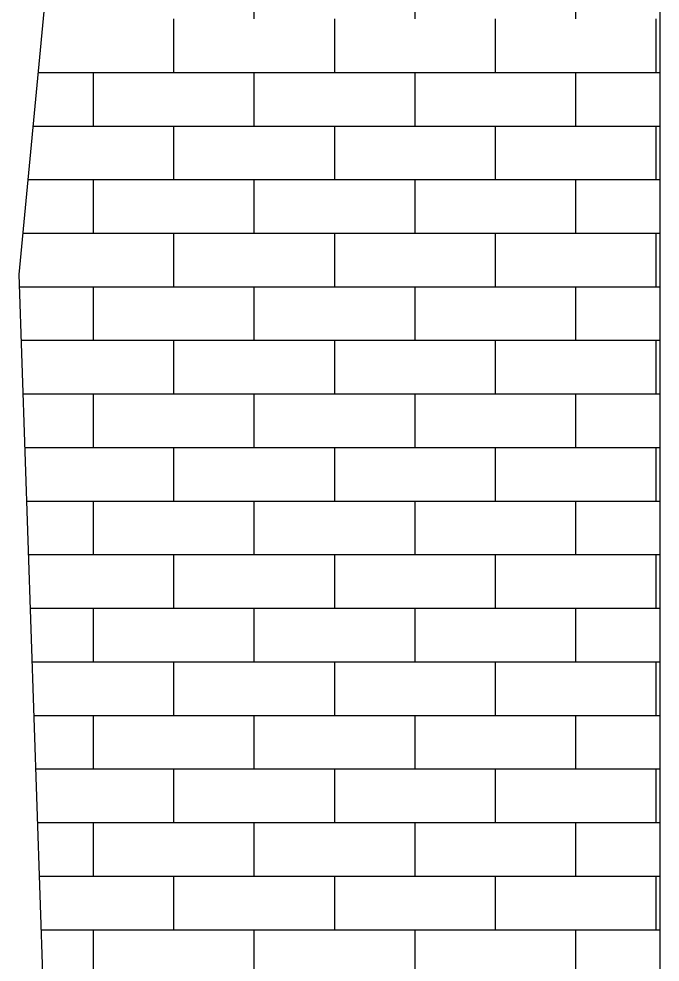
# Model space of a CAD drawing. Extents: x 0 to 0.08, y 0 to 0.13.
# Drawn here: x 0.01464 to 0.0306, y 0.0843 to 0.10778 of the extents above; entities that cross this region are included whole.
import ezdxf

# ---------------------------------------------------------------- set-up
doc = ezdxf.new("R2010")
doc.units = 0
doc.header["$LTSCALE"] = 250
doc.header["$MEASUREMENT"] = 0
doc.layers.get('0').update_dxf_attribs({"linetype": 'CONTINUOUS'})
doc.layers.add('PARA-RAIOS', color=7, linetype='CONTINUOUS')

# ---------------------------------------------------------------- blocks, each defined once
blk = doc.blocks.new('*X0')
at = {"color": 0}
for p, q in [((36800, 63207.9), (36800, 63341.2)), ((37200, 63207.9), (37200, 63341.2)), ((37600, 63207.9), (37600, 63341.2)), ((36600, 63074.5), (36600, 63207.9)), ((37000, 63074.5), (37000, 63207.9)), ((37400, 63074.5), (37400, 63207.9)), ((37800, 63074.5), (37800, 63207.9)), ((36261.8, 63074.5), (37810, 63074.5)), ((36400, 62941.2), (36400, 63074.5)), ((36800, 62941.2), (36800, 63074.5)), ((37200, 62941.2), (37200, 63074.5)), ((37600, 62941.2), (37600, 63074.5)), ((36249.1, 62941.2), (37810, 62941.2)), ((36600, 62807.8), (36600, 62941.2)), ((37000, 62807.8), (37000, 62941.2)), ((37400, 62807.8), (37400, 62941.2)), ((37800, 62807.8), (37800, 62941.2)), ((36236.4, 62807.8), (37810, 62807.8)), ((36400, 62674.5), (36400, 62807.8)), ((36800, 62674.5), (36800, 62807.8)), ((37200, 62674.5), (37200, 62807.8)), ((37600, 62674.5), (37600, 62807.8)), ((36223.8, 62674.5), (37810, 62674.5)), ((36600, 62541.1), (36600, 62674.5)), ((37000, 62541.1), (37000, 62674.5)), ((37400, 62541.1), (37400, 62674.5)), ((37800, 62541.1), (37800, 62674.5)), ((36215, 62541.1), (37810, 62541.1)), ((36400, 62407.8), (36400, 62541.1)), ((36800, 62407.8), (36800, 62541.1)), ((37200, 62407.8), (37200, 62541.1)), ((37600, 62407.8), (37600, 62541.1)), ((36219.5, 62407.8), (37810, 62407.8)), ((36600, 62274.4), (36600, 62407.8)), ((37000, 62274.4), (37000, 62407.8)), ((37400, 62274.4), (37400, 62407.8)), ((37800, 62274.4), (37800, 62407.8)), ((36224, 62274.4), (37810, 62274.4)), ((36400, 62141.1), (36400, 62274.4)), ((36800, 62141.1), (36800, 62274.4)), ((37200, 62141.1), (37200, 62274.4)), ((37600, 62141.1), (37600, 62274.4)), ((36228.5, 62141.1), (37810, 62141.1)), ((36600, 62007.7), (36600, 62141.1)), ((37000, 62007.7), (37000, 62141.1)), ((37400, 62007.7), (37400, 62141.1)), ((37800, 62007.7), (37800, 62141.1)), ((36233, 62007.7), (37810, 62007.7)), ((36400, 61874.4), (36400, 62007.7)), ((36800, 61874.4), (36800, 62007.7)), ((37200, 61874.4), (37200, 62007.7)), ((37600, 61874.4), (37600, 62007.7)), ((36237.4, 61874.4), (37810, 61874.4)), ((36600, 61741), (36600, 61874.4)), ((37000, 61741), (37000, 61874.4)), ((37400, 61741), (37400, 61874.4)), ((37800, 61741), (37800, 61874.4)), ((36241.9, 61741), (37810, 61741)), ((36400, 61607.7), (36400, 61741)), ((36800, 61607.7), (36800, 61741)), ((37200, 61607.7), (37200, 61741)), ((37600, 61607.7), (37600, 61741)), ((36246.4, 61607.7), (37810, 61607.7)), ((36600, 61474.3), (36600, 61607.7)), ((37000, 61474.3), (37000, 61607.7)), ((37400, 61474.3), (37400, 61607.7)), ((37800, 61474.3), (37800, 61607.7)), ((36250.9, 61474.3), (37810, 61474.3)), ((36400, 61341), (36400, 61474.3)), ((36800, 61341), (36800, 61474.3)), ((37200, 61341), (37200, 61474.3)), ((37600, 61341), (37600, 61474.3)), ((36255.4, 61341), (37810, 61341)), ((36600, 61207.6), (36600, 61341)), ((37000, 61207.6), (37000, 61341)), ((37400, 61207.6), (37400, 61341)), ((37800, 61207.6), (37800, 61341)), ((36259.9, 61207.6), (37810, 61207.6)), ((36400, 61074.3), (36400, 61207.6)), ((36800, 61074.3), (36800, 61207.6)), ((37200, 61074.3), (37200, 61207.6)), ((37600, 61074.3), (37600, 61207.6)), ((36264.4, 61074.3), (37810, 61074.3)), ((36600, 60940.9), (36600, 61074.3)), ((37000, 60940.9), (37000, 61074.3)), ((37400, 60940.9), (37400, 61074.3)), ((37800, 60940.9), (37800, 61074.3)), ((36268.8, 60940.9), (37810, 60940.9)), ((36400, 60807.6), (36400, 60940.9)), ((36800, 60807.6), (36800, 60940.9)), ((37200, 60807.6), (37200, 60940.9)), ((37600, 60807.6), (37600, 60940.9))]:
    blk.add_line(p, q, dxfattribs=at)

msp = doc.modelspace()

# ---------------------------------------------------------------- linework, layer by layer
at = {"layer": 'PARA-RAIOS'}
for p, q in [((0.0306, 0.0213), (0.0306, 0.123259)), ((0.016589, 0.121947), (0.01464, 0.101415)), ((0.01464, 0.101415), (0.01692, 0.033637))]:
    msp.add_line(p, q, dxfattribs=at)

# ---------------------------------------------------------------- block references
at = {"layer": 'PARA-RAIOS', "xscale": 1e-05, "yscale": 1e-05, "zscale": 1e-05}
msp.add_blockref('*X0', (-0.3475, -0.5243), dxfattribs=at)

doc.saveas('drawing.dxf')
